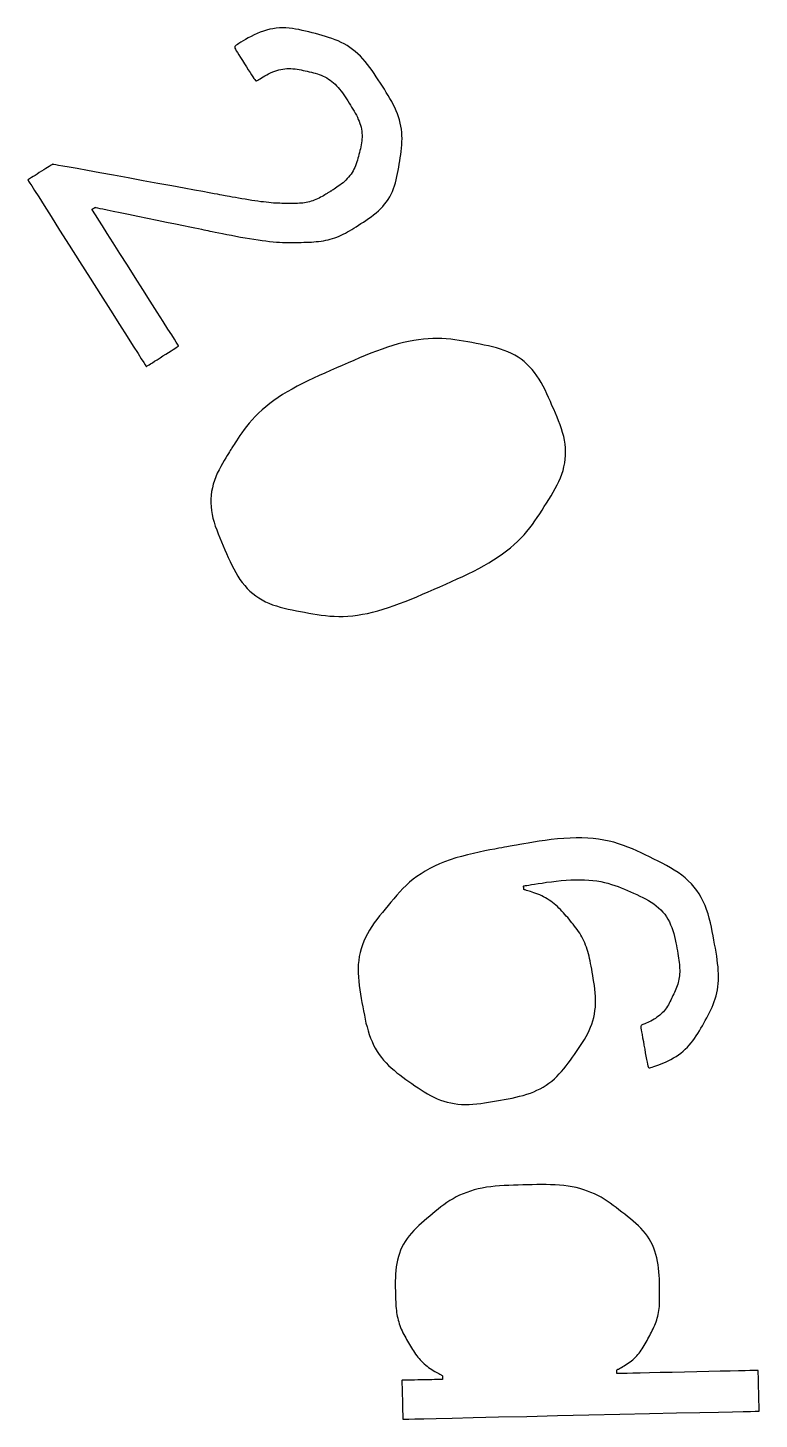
# Model space of a CAD drawing. Extents: x 1 to 47.3, y -47.1 to -0.8.
# Drawn here: x 40.16 to 47.29, y -24.6 to -11.03 of the extents above; entities that cross this region are included whole.
import ezdxf

# ---------------------------------------------------------------- set-up
doc = ezdxf.new("R2010")
doc.units = 0
doc.layers.add('LAYER 1', color=7, linetype='CONTINUOUS')

msp = doc.modelspace()

# ---------------------------------------------------------------- linework, layer by layer
at = {"layer": 'LAYER 1'}
for points in [[(42.984, -12.695), (42.969, -12.702), (42.953, -12.708), (42.938, -12.714), (42.922, -12.719), (42.906, -12.723), (42.89, -12.727), (42.873, -12.731), (42.857, -12.733), (42.841, -12.736), (42.824, -12.737), (42.807, -12.739), (42.79, -12.74), (42.773, -12.74), (42.756, -12.74), (42.739, -12.741), (42.722, -12.741), (42.705, -12.741), (42.688, -12.741), (42.671, -12.741), (42.653, -12.74), (42.635, -12.74), (42.616, -12.739), (42.597, -12.739), (42.577, -12.737), (42.555, -12.736), (42.533, -12.734), (42.509, -12.732), (42.485, -12.729), (42.459, -12.726), (42.432, -12.723), (42.403, -12.719), (42.374, -12.715), (42.343, -12.71), (42.311, -12.705), (42.279, -12.699), (42.246, -12.694), (42.214, -12.688), (42.183, -12.683), (42.153, -12.678), (42.126, -12.673), (42.103, -12.668), (42.083, -12.665), (42.066, -12.662), (42.051, -12.659), (42.032, -12.656), (42.008, -12.651), (41.975, -12.645), (41.929, -12.637), (41.867, -12.625), (41.786, -12.611), (41.684, -12.592), (41.562, -12.57), (41.427, -12.545), (41.283, -12.519), (41.137, -12.492), (40.994, -12.466), (40.86, -12.442), (40.74, -12.42), (40.639, -12.401), (40.561, -12.387), (40.502, -12.376), (40.459, -12.369), (40.431, -12.363), (40.414, -12.36), (40.405, -12.359), (40.401, -12.358), (40.401, -12.358), (40.401, -12.358), (40.4, -12.358), (40.399, -12.359), (40.397, -12.361), (40.392, -12.363), (40.386, -12.367), (40.378, -12.373), (40.366, -12.38), (40.351, -12.389), (40.334, -12.401), (40.314, -12.413), (40.293, -12.427), (40.271, -12.44), (40.25, -12.454), (40.23, -12.467), (40.212, -12.478), (40.196, -12.488), (40.184, -12.495), (40.175, -12.501), (40.168, -12.505), (40.164, -12.508), (40.161, -12.51), (40.16, -12.511), (40.159, -12.511), (40.159, -12.511), (40.159, -12.512), (40.161, -12.514), (40.167, -12.523), (40.178, -12.541), (40.197, -12.57), (40.225, -12.615), (40.265, -12.677), (40.318, -12.761), (40.386, -12.869), (40.469, -13), (40.563, -13.147), (40.663, -13.305), (40.767, -13.468), (40.869, -13.629), (40.966, -13.782), (41.054, -13.92), (41.129, -14.039), (41.188, -14.132), (41.234, -14.204), (41.266, -14.256), (41.289, -14.291), (41.303, -14.313), (41.311, -14.325), (41.314, -14.33), (41.315, -14.331), (41.315, -14.331), (41.315, -14.331), (41.316, -14.33), (41.319, -14.328), (41.324, -14.325), (41.331, -14.321), (41.342, -14.314), (41.356, -14.305), (41.374, -14.294), (41.396, -14.28), (41.421, -14.264), (41.449, -14.246), (41.477, -14.228), (41.505, -14.211), (41.532, -14.194), (41.556, -14.178), (41.577, -14.165), (41.594, -14.154), (41.607, -14.146), (41.616, -14.14), (41.623, -14.136), (41.627, -14.133), (41.629, -14.132), (41.63, -14.131), (41.63, -14.131), (41.63, -14.131), (41.629, -14.129), (41.626, -14.124), (41.619, -14.113), (41.607, -14.094), (41.588, -14.065), (41.562, -14.023), (41.525, -13.966), (41.478, -13.891), (41.42, -13.8), (41.353, -13.694), (41.281, -13.58), (41.205, -13.462), (41.13, -13.343), (41.058, -13.229), (40.992, -13.124), (40.934, -13.033), (40.887, -12.96), (40.852, -12.904), (40.825, -12.862), (40.807, -12.833), (40.795, -12.815), (40.788, -12.804), (40.785, -12.799), (40.784, -12.798), (40.784, -12.798), (40.784, -12.798), (40.785, -12.798), (40.785, -12.798), (40.785, -12.798), (40.786, -12.797), (40.787, -12.796), (40.788, -12.796), (40.79, -12.795), (40.792, -12.793), (40.794, -12.792), (40.797, -12.79), (40.8, -12.788), (40.802, -12.787), (40.805, -12.785), (40.808, -12.783), (40.81, -12.782), (40.811, -12.781), (40.813, -12.78), (40.814, -12.779), (40.815, -12.779), (40.815, -12.778), (40.815, -12.778), (40.815, -12.778), (40.815, -12.778), (40.815, -12.778), (40.816, -12.778), (40.819, -12.779), (40.827, -12.781), (40.84, -12.783), (40.861, -12.788), (40.892, -12.794), (40.934, -12.803), (40.99, -12.814), (41.06, -12.829), (41.142, -12.846), (41.232, -12.864), (41.326, -12.884), (41.421, -12.903), (41.513, -12.922), (41.6, -12.94), (41.676, -12.956), (41.738, -12.969), (41.787, -12.979), (41.825, -12.986), (41.854, -12.992), (41.877, -12.997), (41.896, -13.001), (41.914, -13.005), (41.934, -13.009), (41.957, -13.014), (41.987, -13.02), (42.021, -13.027), (42.059, -13.034), (42.1, -13.042), (42.144, -13.051), (42.189, -13.059), (42.234, -13.068), (42.279, -13.076), (42.322, -13.083), (42.364, -13.09), (42.405, -13.096), (42.444, -13.101), (42.481, -13.106), (42.517, -13.11), (42.551, -13.114), (42.584, -13.117), (42.615, -13.119), (42.644, -13.12), (42.673, -13.121), (42.7, -13.122), (42.726, -13.122), (42.752, -13.122), (42.777, -13.121), (42.802, -13.121), (42.826, -13.12), (42.851, -13.119), (42.875, -13.119), (42.899, -13.118), (42.924, -13.117), (42.948, -13.115), (42.972, -13.113), (42.995, -13.111), (43.019, -13.108), (43.042, -13.104), (43.065, -13.1), (43.087, -13.095), (43.109, -13.089), (43.131, -13.082), (43.153, -13.075), (43.174, -13.068), (43.195, -13.059), (43.216, -13.05), (43.236, -13.04), (43.256, -13.029), (43.276, -13.018), (43.297, -13.006), (43.318, -12.994), (43.339, -12.981), (43.361, -12.967), (43.384, -12.952), (43.407, -12.937), (43.432, -12.922), (43.457, -12.905), (43.482, -12.888), (43.506, -12.871), (43.531, -12.852), (43.555, -12.833), (43.578, -12.813), (43.599, -12.792), (43.62, -12.77), (43.639, -12.748), (43.656, -12.725), (43.673, -12.701), (43.688, -12.676), (43.702, -12.65), (43.714, -12.623), (43.725, -12.596), (43.735, -12.568), (43.744, -12.539), (43.751, -12.509), (43.758, -12.479), (43.765, -12.449), (43.77, -12.418), (43.776, -12.387), (43.781, -12.356), (43.786, -12.325), (43.791, -12.294), (43.796, -12.263), (43.8, -12.232), (43.804, -12.201), (43.806, -12.17), (43.808, -12.139), (43.809, -12.108), (43.808, -12.077), (43.806, -12.047), (43.802, -12.016), (43.797, -11.986), (43.791, -11.956), (43.783, -11.925), (43.774, -11.895), (43.763, -11.866), (43.751, -11.836), (43.738, -11.806), (43.723, -11.776), (43.708, -11.747), (43.691, -11.717), (43.673, -11.687), (43.655, -11.657), (43.636, -11.627), (43.617, -11.597), (43.597, -11.566), (43.577, -11.535), (43.557, -11.504), (43.537, -11.473), (43.516, -11.443), (43.495, -11.413), (43.473, -11.384), (43.45, -11.357), (43.427, -11.33), (43.403, -11.305), (43.378, -11.282), (43.353, -11.259), (43.327, -11.238), (43.3, -11.219), (43.272, -11.201), (43.244, -11.184), (43.215, -11.169), (43.186, -11.155), (43.155, -11.143), (43.124, -11.131), (43.093, -11.121), (43.061, -11.111), (43.029, -11.102), (42.997, -11.093), (42.965, -11.084), (42.932, -11.076), (42.9, -11.067), (42.868, -11.059), (42.836, -11.052), (42.803, -11.045), (42.771, -11.039), (42.739, -11.034), (42.707, -11.03), (42.675, -11.028), (42.644, -11.027), (42.612, -11.029), (42.581, -11.031), (42.549, -11.036), (42.518, -11.042), (42.487, -11.049), (42.457, -11.059), (42.426, -11.07), (42.395, -11.082), (42.365, -11.096), (42.336, -11.111), (42.309, -11.126), (42.282, -11.141), (42.258, -11.155), (42.237, -11.168), (42.218, -11.18), (42.203, -11.189), (42.191, -11.197), (42.183, -11.204), (42.178, -11.211), (42.177, -11.218), (42.178, -11.226), (42.184, -11.237), (42.192, -11.251), (42.203, -11.269), (42.218, -11.292), (42.234, -11.318), (42.253, -11.347), (42.272, -11.377), (42.291, -11.407), (42.309, -11.437), (42.327, -11.464), (42.342, -11.487), (42.354, -11.507), (42.364, -11.522), (42.372, -11.533), (42.378, -11.54), (42.384, -11.543), (42.39, -11.544), (42.396, -11.542), (42.403, -11.538), (42.413, -11.532), (42.425, -11.524), (42.438, -11.516), (42.454, -11.507), (42.47, -11.497), (42.489, -11.487), (42.507, -11.477), (42.527, -11.467), (42.547, -11.458), (42.567, -11.451), (42.586, -11.444), (42.606, -11.438), (42.626, -11.433), (42.646, -11.429), (42.666, -11.426), (42.686, -11.425), (42.706, -11.424), (42.725, -11.424), (42.745, -11.426), (42.765, -11.428), (42.785, -11.431), (42.805, -11.434), (42.825, -11.438), (42.845, -11.442), (42.865, -11.447), (42.884, -11.451), (42.904, -11.456), (42.924, -11.46), (42.944, -11.465), (42.963, -11.471), (42.983, -11.476), (43.002, -11.483), (43.02, -11.49), (43.039, -11.498), (43.057, -11.506), (43.074, -11.516), (43.092, -11.527), (43.108, -11.538), (43.125, -11.551), (43.141, -11.564), (43.156, -11.578), (43.171, -11.593), (43.186, -11.61), (43.2, -11.627), (43.214, -11.644), (43.227, -11.663), (43.241, -11.682), (43.254, -11.701), (43.267, -11.721), (43.279, -11.741), (43.292, -11.761), (43.305, -11.781), (43.317, -11.801), (43.329, -11.821), (43.341, -11.841), (43.353, -11.861), (43.363, -11.88), (43.373, -11.9), (43.382, -11.92), (43.391, -11.939), (43.398, -11.959), (43.404, -11.978), (43.409, -11.997), (43.413, -12.017), (43.416, -12.036), (43.418, -12.055), (43.419, -12.074), (43.419, -12.093), (43.418, -12.112), (43.416, -12.131), (43.413, -12.15), (43.41, -12.169), (43.406, -12.188), (43.402, -12.206), (43.397, -12.225), (43.393, -12.244), (43.388, -12.263), (43.383, -12.281), (43.378, -12.3), (43.373, -12.318), (43.367, -12.336), (43.361, -12.354), (43.355, -12.372), (43.348, -12.389), (43.34, -12.406), (43.331, -12.423), (43.321, -12.439), (43.311, -12.454), (43.3, -12.469), (43.288, -12.484), (43.275, -12.498), (43.262, -12.512), (43.248, -12.525), (43.233, -12.538), (43.217, -12.55), (43.202, -12.562), (43.187, -12.573), (43.172, -12.583), (43.159, -12.592), (43.147, -12.6), (43.137, -12.606), (43.128, -12.612), (43.122, -12.616), (43.116, -12.619), (43.112, -12.622), (43.108, -12.625), (43.104, -12.627), (43.099, -12.63), (43.093, -12.634), (43.086, -12.638), (43.077, -12.644), (43.067, -12.65), (43.055, -12.657), (43.042, -12.665), (43.029, -12.673), (43.014, -12.68), (42.999, -12.688)], [(41.979, -15.442), (41.968, -15.478), (41.959, -15.514), (41.952, -15.551), (41.947, -15.587), (41.945, -15.624), (41.945, -15.661), (41.946, -15.698), (41.95, -15.735), (41.957, -15.773), (41.965, -15.811), (41.975, -15.848), (41.987, -15.887), (42.001, -15.925), (42.015, -15.963), (42.031, -16.001), (42.047, -16.04), (42.063, -16.078), (42.08, -16.117), (42.097, -16.155), (42.114, -16.194), (42.131, -16.231), (42.149, -16.268), (42.168, -16.305), (42.187, -16.34), (42.207, -16.374), (42.228, -16.407), (42.25, -16.438), (42.274, -16.467), (42.299, -16.495), (42.325, -16.521), (42.353, -16.545), (42.382, -16.568), (42.412, -16.588), (42.444, -16.607), (42.477, -16.625), (42.511, -16.64), (42.546, -16.654), (42.583, -16.666), (42.62, -16.678), (42.659, -16.688), (42.698, -16.697), (42.738, -16.705), (42.778, -16.713), (42.818, -16.721), (42.858, -16.728), (42.899, -16.736), (42.939, -16.743), (42.98, -16.749), (43.021, -16.755), (43.063, -16.76), (43.105, -16.764), (43.148, -16.767), (43.191, -16.768), (43.236, -16.768), (43.281, -16.765), (43.328, -16.761), (43.375, -16.755), (43.423, -16.747), (43.472, -16.738), (43.522, -16.726), (43.573, -16.713), (43.625, -16.698), (43.677, -16.681), (43.731, -16.663), (43.785, -16.643), (43.84, -16.621), (43.896, -16.599), (43.952, -16.576), (44.008, -16.552), (44.065, -16.527), (44.121, -16.503), (44.178, -16.478), (44.235, -16.453), (44.291, -16.428), (44.346, -16.403), (44.401, -16.378), (44.455, -16.352), (44.508, -16.326), (44.559, -16.3), (44.609, -16.273), (44.656, -16.245), (44.702, -16.217), (44.746, -16.188), (44.788, -16.159), (44.828, -16.129), (44.866, -16.099), (44.902, -16.068), (44.936, -16.037), (44.968, -16.004), (44.999, -15.972), (45.027, -15.939), (45.054, -15.905), (45.08, -15.871), (45.104, -15.837), (45.128, -15.802), (45.151, -15.767), (45.174, -15.732), (45.196, -15.697), (45.218, -15.662), (45.24, -15.627), (45.262, -15.592), (45.283, -15.557), (45.302, -15.522), (45.321, -15.486), (45.338, -15.451), (45.354, -15.415), (45.368, -15.38), (45.379, -15.344), (45.388, -15.308), (45.396, -15.271), (45.401, -15.235), (45.403, -15.198), (45.404, -15.162), (45.402, -15.125), (45.399, -15.088), (45.393, -15.05), (45.385, -15.013), (45.375, -14.975), (45.363, -14.938), (45.35, -14.9), (45.336, -14.862), (45.32, -14.824), (45.304, -14.786), (45.288, -14.748), (45.271, -14.71), (45.255, -14.671), (45.238, -14.633), (45.22, -14.596), (45.203, -14.559), (45.184, -14.523), (45.165, -14.488), (45.145, -14.454), (45.124, -14.421), (45.102, -14.39), (45.078, -14.36), (45.053, -14.333), (45.027, -14.307), (44.999, -14.283), (44.97, -14.26), (44.94, -14.239), (44.908, -14.22), (44.875, -14.203), (44.84, -14.187), (44.804, -14.173), (44.768, -14.161), (44.73, -14.15), (44.691, -14.139), (44.651, -14.13), (44.611, -14.122), (44.571, -14.114), (44.53, -14.106), (44.489, -14.098), (44.449, -14.091), (44.408, -14.083), (44.366, -14.077), (44.325, -14.071), (44.283, -14.065), (44.24, -14.061), (44.197, -14.059), (44.154, -14.057), (44.109, -14.058), (44.063, -14.06), (44.017, -14.064), (43.97, -14.07), (43.922, -14.077), (43.873, -14.087), (43.823, -14.098), (43.772, -14.111), (43.72, -14.126), (43.668, -14.142), (43.614, -14.161), (43.56, -14.18), (43.505, -14.202), (43.45, -14.224), (43.394, -14.247), (43.338, -14.271), (43.282, -14.295), (43.225, -14.32), (43.169, -14.345), (43.112, -14.369), (43.056, -14.394), (43, -14.419), (42.945, -14.445), (42.891, -14.47), (42.838, -14.497), (42.787, -14.523), (42.737, -14.55), (42.689, -14.577), (42.643, -14.605), (42.6, -14.634), (42.558, -14.663), (42.518, -14.693), (42.479, -14.723), (42.443, -14.754), (42.409, -14.785), (42.377, -14.817), (42.347, -14.85), (42.318, -14.882), (42.292, -14.915), (42.268, -14.946), (42.246, -14.976), (42.227, -15.005), (42.209, -15.031), (42.194, -15.054), (42.182, -15.074), (42.171, -15.09), (42.163, -15.103), (42.156, -15.114), (42.15, -15.123), (42.145, -15.132), (42.139, -15.141), (42.133, -15.151), (42.125, -15.164), (42.115, -15.179), (42.103, -15.198), (42.089, -15.22), (42.074, -15.246), (42.057, -15.275), (42.04, -15.305), (42.024, -15.338), (42.007, -15.372), (41.993, -15.407)], [(44.332, -19.124), (44.277, -19.142), (44.224, -19.161), (44.174, -19.182), (44.125, -19.204), (44.079, -19.227), (44.035, -19.251), (43.994, -19.277), (43.954, -19.304), (43.917, -19.332), (43.882, -19.361), (43.849, -19.392), (43.817, -19.423), (43.787, -19.455), (43.757, -19.488), (43.729, -19.521), (43.7, -19.555), (43.672, -19.588), (43.644, -19.622), (43.617, -19.656), (43.59, -19.689), (43.564, -19.723), (43.538, -19.758), (43.514, -19.792), (43.492, -19.827), (43.471, -19.863), (43.453, -19.899), (43.436, -19.935), (43.422, -19.972), (43.41, -20.009), (43.4, -20.047), (43.392, -20.086), (43.386, -20.125), (43.382, -20.164), (43.38, -20.204), (43.38, -20.245), (43.383, -20.286), (43.386, -20.327), (43.391, -20.368), (43.397, -20.41), (43.404, -20.451), (43.411, -20.493), (43.418, -20.534), (43.425, -20.575), (43.433, -20.616), (43.441, -20.656), (43.449, -20.695), (43.457, -20.734), (43.467, -20.772), (43.477, -20.81), (43.489, -20.846), (43.502, -20.881), (43.516, -20.915), (43.531, -20.948), (43.548, -20.98), (43.566, -21.011), (43.586, -21.041), (43.607, -21.069), (43.629, -21.096), (43.653, -21.123), (43.677, -21.148), (43.703, -21.172), (43.731, -21.195), (43.758, -21.218), (43.787, -21.24), (43.816, -21.262), (43.846, -21.283), (43.875, -21.304), (43.905, -21.325), (43.935, -21.346), (43.965, -21.366), (43.995, -21.386), (44.025, -21.406), (44.056, -21.424), (44.087, -21.441), (44.118, -21.457), (44.15, -21.472), (44.183, -21.485), (44.216, -21.496), (44.249, -21.505), (44.284, -21.513), (44.318, -21.519), (44.354, -21.524), (44.389, -21.527), (44.426, -21.528), (44.463, -21.527), (44.5, -21.525), (44.538, -21.522), (44.576, -21.518), (44.614, -21.512), (44.653, -21.506), (44.691, -21.5), (44.73, -21.493), (44.768, -21.486), (44.806, -21.479), (44.844, -21.472), (44.882, -21.465), (44.919, -21.457), (44.955, -21.448), (44.991, -21.439), (45.026, -21.428), (45.06, -21.417), (45.093, -21.404), (45.124, -21.39), (45.155, -21.374), (45.185, -21.358), (45.214, -21.34), (45.241, -21.32), (45.268, -21.3), (45.294, -21.278), (45.318, -21.255), (45.342, -21.23), (45.365, -21.205), (45.387, -21.179), (45.408, -21.152), (45.429, -21.124), (45.45, -21.096), (45.47, -21.068), (45.49, -21.039), (45.51, -21.01), (45.53, -20.982), (45.55, -20.953), (45.569, -20.924), (45.587, -20.895), (45.604, -20.866), (45.62, -20.836), (45.635, -20.806), (45.648, -20.775), (45.66, -20.744), (45.67, -20.712), (45.678, -20.679), (45.685, -20.647), (45.69, -20.613), (45.694, -20.58), (45.696, -20.545), (45.696, -20.51), (45.695, -20.475), (45.693, -20.44), (45.689, -20.404), (45.685, -20.369), (45.68, -20.335), (45.674, -20.301), (45.669, -20.269), (45.663, -20.238), (45.658, -20.208), (45.653, -20.18), (45.648, -20.154), (45.643, -20.128), (45.638, -20.104), (45.632, -20.081), (45.627, -20.058), (45.621, -20.036), (45.614, -20.015), (45.607, -19.993), (45.599, -19.973), (45.591, -19.952), (45.582, -19.933), (45.573, -19.913), (45.563, -19.894), (45.552, -19.876), (45.541, -19.857), (45.53, -19.84), (45.517, -19.822), (45.505, -19.805), (45.492, -19.788), (45.478, -19.771), (45.465, -19.755), (45.451, -19.739), (45.438, -19.722), (45.424, -19.706), (45.41, -19.69), (45.396, -19.674), (45.382, -19.658), (45.368, -19.642), (45.353, -19.627), (45.339, -19.612), (45.324, -19.597), (45.308, -19.583), (45.293, -19.57), (45.276, -19.557), (45.26, -19.545), (45.243, -19.534), (45.225, -19.523), (45.208, -19.512), (45.189, -19.503), (45.171, -19.494), (45.152, -19.485), (45.133, -19.477), (45.114, -19.47), (45.095, -19.463), (45.078, -19.457), (45.062, -19.452), (45.047, -19.447), (45.034, -19.444), (45.024, -19.44), (45.015, -19.438), (45.009, -19.436), (45.005, -19.434), (45.001, -19.433), (45, -19.432), (44.998, -19.43), (44.998, -19.429), (44.997, -19.427), (44.997, -19.425), (44.996, -19.422), (44.996, -19.419), (44.995, -19.416), (44.995, -19.412), (44.994, -19.409), (44.994, -19.406), (44.993, -19.404), (44.993, -19.402), (44.993, -19.4), (44.994, -19.398), (44.998, -19.397), (45.004, -19.395), (45.013, -19.393), (45.027, -19.391), (45.046, -19.388), (45.07, -19.384), (45.1, -19.379), (45.136, -19.374), (45.176, -19.368), (45.219, -19.361), (45.265, -19.355), (45.312, -19.35), (45.361, -19.345), (45.409, -19.341), (45.456, -19.338), (45.501, -19.336), (45.546, -19.336), (45.589, -19.337), (45.63, -19.34), (45.67, -19.343), (45.709, -19.348), (45.747, -19.354), (45.783, -19.362), (45.817, -19.371), (45.851, -19.381), (45.884, -19.392), (45.915, -19.403), (45.947, -19.415), (45.977, -19.428), (46.007, -19.441), (46.037, -19.454), (46.067, -19.468), (46.097, -19.481), (46.127, -19.495), (46.156, -19.509), (46.184, -19.523), (46.212, -19.539), (46.238, -19.555), (46.264, -19.572), (46.288, -19.59), (46.311, -19.609), (46.332, -19.629), (46.351, -19.651), (46.37, -19.673), (46.387, -19.697), (46.402, -19.722), (46.416, -19.748), (46.428, -19.775), (46.44, -19.803), (46.449, -19.832), (46.458, -19.861), (46.466, -19.891), (46.473, -19.92), (46.479, -19.95), (46.484, -19.978), (46.489, -20.005), (46.494, -20.031), (46.498, -20.056), (46.502, -20.079), (46.506, -20.101), (46.509, -20.122), (46.512, -20.142), (46.514, -20.162), (46.515, -20.181), (46.516, -20.2), (46.517, -20.218), (46.517, -20.237), (46.516, -20.255), (46.514, -20.272), (46.512, -20.29), (46.509, -20.307), (46.506, -20.324), (46.501, -20.34), (46.497, -20.356), (46.491, -20.372), (46.485, -20.388), (46.479, -20.404), (46.472, -20.419), (46.466, -20.435), (46.458, -20.45), (46.451, -20.465), (46.444, -20.481), (46.437, -20.496), (46.429, -20.511), (46.421, -20.526), (46.414, -20.541), (46.406, -20.555), (46.397, -20.57), (46.388, -20.584), (46.378, -20.597), (46.368, -20.61), (46.358, -20.623), (46.346, -20.635), (46.334, -20.646), (46.322, -20.657), (46.309, -20.668), (46.295, -20.678), (46.281, -20.688), (46.266, -20.697), (46.25, -20.706), (46.235, -20.714), (46.22, -20.721), (46.205, -20.728), (46.191, -20.735), (46.178, -20.74), (46.167, -20.745), (46.157, -20.749), (46.15, -20.752), (46.144, -20.755), (46.141, -20.76), (46.139, -20.765), (46.138, -20.774), (46.139, -20.785), (46.142, -20.801), (46.145, -20.821), (46.15, -20.847), (46.155, -20.878), (46.162, -20.913), (46.168, -20.949), (46.175, -20.987), (46.181, -21.023), (46.187, -21.058), (46.193, -21.089), (46.198, -21.115), (46.202, -21.136), (46.205, -21.151), (46.209, -21.162), (46.213, -21.169), (46.219, -21.172), (46.226, -21.172), (46.236, -21.169), (46.248, -21.165), (46.264, -21.159), (46.283, -21.152), (46.304, -21.144), (46.328, -21.135), (46.353, -21.125), (46.378, -21.114), (46.405, -21.101), (46.431, -21.088), (46.456, -21.074), (46.481, -21.059), (46.505, -21.043), (46.528, -21.026), (46.55, -21.008), (46.571, -20.99), (46.591, -20.97), (46.61, -20.95), (46.628, -20.928), (46.646, -20.906), (46.662, -20.883), (46.678, -20.86), (46.694, -20.835), (46.709, -20.811), (46.723, -20.785), (46.738, -20.76), (46.752, -20.735), (46.766, -20.709), (46.78, -20.683), (46.794, -20.658), (46.807, -20.632), (46.82, -20.606), (46.832, -20.579), (46.844, -20.552), (46.854, -20.525), (46.863, -20.497), (46.871, -20.469), (46.878, -20.44), (46.884, -20.41), (46.889, -20.38), (46.892, -20.349), (46.894, -20.318), (46.895, -20.286), (46.894, -20.253), (46.893, -20.22), (46.89, -20.186), (46.886, -20.152), (46.882, -20.117), (46.877, -20.08), (46.871, -20.043), (46.864, -20.005), (46.857, -19.966), (46.85, -19.925), (46.842, -19.883), (46.834, -19.841), (46.825, -19.798), (46.816, -19.755), (46.805, -19.712), (46.793, -19.669), (46.779, -19.628), (46.764, -19.587), (46.746, -19.548), (46.727, -19.511), (46.705, -19.475), (46.682, -19.44), (46.657, -19.408), (46.63, -19.376), (46.6, -19.346), (46.569, -19.318), (46.536, -19.291), (46.501, -19.266), (46.464, -19.242), (46.426, -19.219), (46.387, -19.197), (46.347, -19.176), (46.306, -19.155), (46.264, -19.134), (46.223, -19.114), (46.181, -19.094), (46.14, -19.074), (46.097, -19.054), (46.055, -19.035), (46.011, -19.017), (45.967, -19.001), (45.921, -18.985), (45.875, -18.971), (45.827, -18.959), (45.777, -18.949), (45.726, -18.941), (45.673, -18.935), (45.619, -18.931), (45.563, -18.929), (45.506, -18.928), (45.447, -18.93), (45.387, -18.933), (45.326, -18.938), (45.264, -18.945), (45.204, -18.953), (45.146, -18.961), (45.091, -18.97), (45.04, -18.978), (44.995, -18.986), (44.957, -18.993), (44.926, -18.998), (44.901, -19.003), (44.881, -19.006), (44.864, -19.009), (44.847, -19.012), (44.829, -19.015), (44.809, -19.019), (44.783, -19.024), (44.751, -19.029), (44.712, -19.037), (44.666, -19.045), (44.616, -19.055), (44.562, -19.066), (44.505, -19.079), (44.447, -19.093), (44.389, -19.108)], [(46.032, -24.039), (46.046, -24.028), (46.059, -24.017), (46.072, -24.005), (46.085, -23.993), (46.097, -23.98), (46.109, -23.967), (46.12, -23.953), (46.131, -23.939), (46.142, -23.925), (46.152, -23.91), (46.161, -23.895), (46.171, -23.879), (46.18, -23.863), (46.189, -23.847), (46.198, -23.831), (46.207, -23.815), (46.215, -23.798), (46.224, -23.782), (46.233, -23.765), (46.241, -23.749), (46.249, -23.732), (46.258, -23.716), (46.265, -23.699), (46.273, -23.682), (46.28, -23.665), (46.286, -23.647), (46.292, -23.63), (46.297, -23.612), (46.302, -23.594), (46.306, -23.575), (46.31, -23.557), (46.313, -23.538), (46.316, -23.519), (46.318, -23.499), (46.319, -23.48), (46.32, -23.46), (46.321, -23.439), (46.321, -23.418), (46.321, -23.395), (46.321, -23.371), (46.321, -23.346), (46.32, -23.319), (46.319, -23.29), (46.319, -23.26), (46.318, -23.228), (46.316, -23.195), (46.314, -23.161), (46.31, -23.126), (46.306, -23.092), (46.301, -23.058), (46.294, -23.024), (46.285, -22.991), (46.275, -22.959), (46.264, -22.928), (46.251, -22.898), (46.236, -22.869), (46.219, -22.84), (46.201, -22.813), (46.182, -22.786), (46.16, -22.761), (46.138, -22.736), (46.114, -22.712), (46.089, -22.688), (46.062, -22.666), (46.036, -22.643), (46.008, -22.621), (45.98, -22.599), (45.952, -22.577), (45.924, -22.555), (45.896, -22.534), (45.868, -22.512), (45.839, -22.491), (45.81, -22.471), (45.78, -22.452), (45.749, -22.433), (45.717, -22.416), (45.685, -22.4), (45.651, -22.385), (45.617, -22.372), (45.581, -22.36), (45.544, -22.349), (45.507, -22.339), (45.468, -22.331), (45.428, -22.325), (45.387, -22.319), (45.345, -22.315), (45.302, -22.313), (45.258, -22.311), (45.214, -22.31), (45.169, -22.31), (45.124, -22.31), (45.078, -22.311), (45.032, -22.312), (44.986, -22.313), (44.94, -22.314), (44.894, -22.315), (44.849, -22.317), (44.804, -22.319), (44.76, -22.322), (44.716, -22.326), (44.673, -22.331), (44.632, -22.336), (44.591, -22.344), (44.551, -22.352), (44.513, -22.362), (44.476, -22.373), (44.439, -22.385), (44.404, -22.399), (44.37, -22.413), (44.338, -22.43), (44.306, -22.447), (44.275, -22.466), (44.245, -22.485), (44.216, -22.506), (44.188, -22.527), (44.16, -22.549), (44.133, -22.571), (44.106, -22.594), (44.079, -22.617), (44.052, -22.64), (44.025, -22.663), (43.998, -22.686), (43.973, -22.71), (43.947, -22.734), (43.923, -22.758), (43.9, -22.783), (43.879, -22.809), (43.859, -22.835), (43.84, -22.863), (43.824, -22.891), (43.808, -22.92), (43.795, -22.95), (43.783, -22.981), (43.773, -23.012), (43.764, -23.045), (43.757, -23.078), (43.752, -23.113), (43.748, -23.147), (43.745, -23.182), (43.744, -23.217), (43.743, -23.251), (43.743, -23.285), (43.743, -23.317), (43.744, -23.347), (43.745, -23.376), (43.745, -23.403), (43.746, -23.429), (43.747, -23.452), (43.748, -23.475), (43.749, -23.496), (43.751, -23.517), (43.753, -23.537), (43.755, -23.556), (43.758, -23.575), (43.762, -23.594), (43.766, -23.613), (43.77, -23.631), (43.776, -23.649), (43.781, -23.667), (43.787, -23.685), (43.794, -23.702), (43.801, -23.72), (43.809, -23.737), (43.817, -23.754), (43.826, -23.77), (43.835, -23.787), (43.844, -23.803), (43.853, -23.82), (43.862, -23.836), (43.872, -23.852), (43.881, -23.869), (43.891, -23.885), (43.901, -23.901), (43.911, -23.917), (43.921, -23.932), (43.931, -23.948), (43.941, -23.963), (43.952, -23.978), (43.963, -23.992), (43.975, -24.006), (43.987, -24.02), (44, -24.033), (44.013, -24.046), (44.026, -24.058), (44.04, -24.07), (44.054, -24.081), (44.068, -24.092), (44.083, -24.103), (44.098, -24.113), (44.113, -24.122), (44.128, -24.131), (44.142, -24.139), (44.154, -24.146), (44.166, -24.152), (44.176, -24.158), (44.184, -24.162), (44.191, -24.166), (44.195, -24.168), (44.199, -24.171), (44.201, -24.172), (44.203, -24.174), (44.203, -24.175), (44.204, -24.177), (44.204, -24.179), (44.204, -24.181), (44.204, -24.184), (44.204, -24.187), (44.204, -24.19), (44.204, -24.194), (44.204, -24.197), (44.204, -24.2), (44.204, -24.202), (44.204, -24.204), (44.204, -24.206), (44.204, -24.207), (44.204, -24.208), (44.204, -24.209), (44.204, -24.209), (44.204, -24.209), (44.204, -24.21), (44.204, -24.21), (44.204, -24.21), (44.204, -24.21), (44.201, -24.21), (44.197, -24.21), (44.191, -24.21), (44.181, -24.21), (44.167, -24.21), (44.149, -24.211), (44.126, -24.211), (44.098, -24.212), (44.066, -24.213), (44.032, -24.213), (43.997, -24.214), (43.963, -24.215), (43.93, -24.216), (43.9, -24.216), (43.874, -24.217), (43.853, -24.217), (43.837, -24.218), (43.825, -24.218), (43.817, -24.218), (43.812, -24.218), (43.809, -24.218), (43.808, -24.219), (43.807, -24.219), (43.807, -24.219), (43.807, -24.219), (43.808, -24.22), (43.808, -24.223), (43.808, -24.228), (43.808, -24.236), (43.808, -24.247), (43.808, -24.262), (43.809, -24.282), (43.809, -24.306), (43.81, -24.335), (43.811, -24.367), (43.812, -24.4), (43.812, -24.433), (43.813, -24.465), (43.814, -24.496), (43.814, -24.522), (43.815, -24.545), (43.815, -24.562), (43.816, -24.575), (43.816, -24.584), (43.816, -24.591), (43.816, -24.595), (43.816, -24.596), (43.816, -24.597), (43.816, -24.597), (43.817, -24.597), (43.824, -24.597), (43.842, -24.597), (43.876, -24.596), (43.934, -24.595), (44.02, -24.593), (44.14, -24.59), (44.299, -24.586), (44.503, -24.582), (44.75, -24.576), (45.027, -24.57), (45.325, -24.563), (45.63, -24.556), (45.933, -24.549), (46.222, -24.543), (46.486, -24.537), (46.712, -24.532), (46.894, -24.528), (47.032, -24.525), (47.135, -24.522), (47.206, -24.521), (47.251, -24.52), (47.277, -24.519), (47.288, -24.519), (47.291, -24.519), (47.292, -24.519), (47.292, -24.518), (47.291, -24.517), (47.291, -24.514), (47.291, -24.509), (47.291, -24.501), (47.291, -24.489), (47.29, -24.473), (47.29, -24.453), (47.289, -24.427), (47.289, -24.397), (47.288, -24.364), (47.287, -24.329), (47.286, -24.294), (47.286, -24.26), (47.285, -24.228), (47.284, -24.2), (47.284, -24.177), (47.283, -24.159), (47.283, -24.145), (47.283, -24.135), (47.283, -24.129), (47.283, -24.125), (47.283, -24.123), (47.283, -24.122), (47.283, -24.122), (47.282, -24.122), (47.28, -24.122), (47.272, -24.122), (47.259, -24.122), (47.236, -24.123), (47.202, -24.124), (47.154, -24.125), (47.091, -24.126), (47.01, -24.128), (46.912, -24.13), (46.802, -24.133), (46.684, -24.135), (46.562, -24.138), (46.442, -24.141), (46.327, -24.143), (46.222, -24.146), (46.132, -24.148), (46.06, -24.149), (46.005, -24.151), (45.965, -24.151), (45.937, -24.152), (45.919, -24.153), (45.908, -24.153), (45.904, -24.153), (45.902, -24.153), (45.902, -24.153), (45.902, -24.153), (45.902, -24.153), (45.902, -24.152), (45.902, -24.152), (45.902, -24.151), (45.902, -24.15), (45.902, -24.149), (45.902, -24.147), (45.902, -24.145), (45.902, -24.142), (45.902, -24.139), (45.902, -24.136), (45.902, -24.133), (45.902, -24.13), (45.902, -24.128), (45.902, -24.125), (45.902, -24.123), (45.902, -24.121), (45.902, -24.12), (45.902, -24.119), (45.902, -24.119), (45.902, -24.119), (45.902, -24.118), (45.902, -24.118), (45.902, -24.118), (45.902, -24.118), (45.902, -24.118), (45.903, -24.118), (45.904, -24.117), (45.906, -24.116), (45.91, -24.114), (45.914, -24.111), (45.921, -24.108), (45.928, -24.104), (45.938, -24.098), (45.949, -24.092), (45.962, -24.085), (45.975, -24.077), (45.989, -24.068), (46.003, -24.059), (46.017, -24.049)]]:
    msp.add_lwpolyline(points, close=True, dxfattribs=at)

doc.saveas('drawing.dxf')
